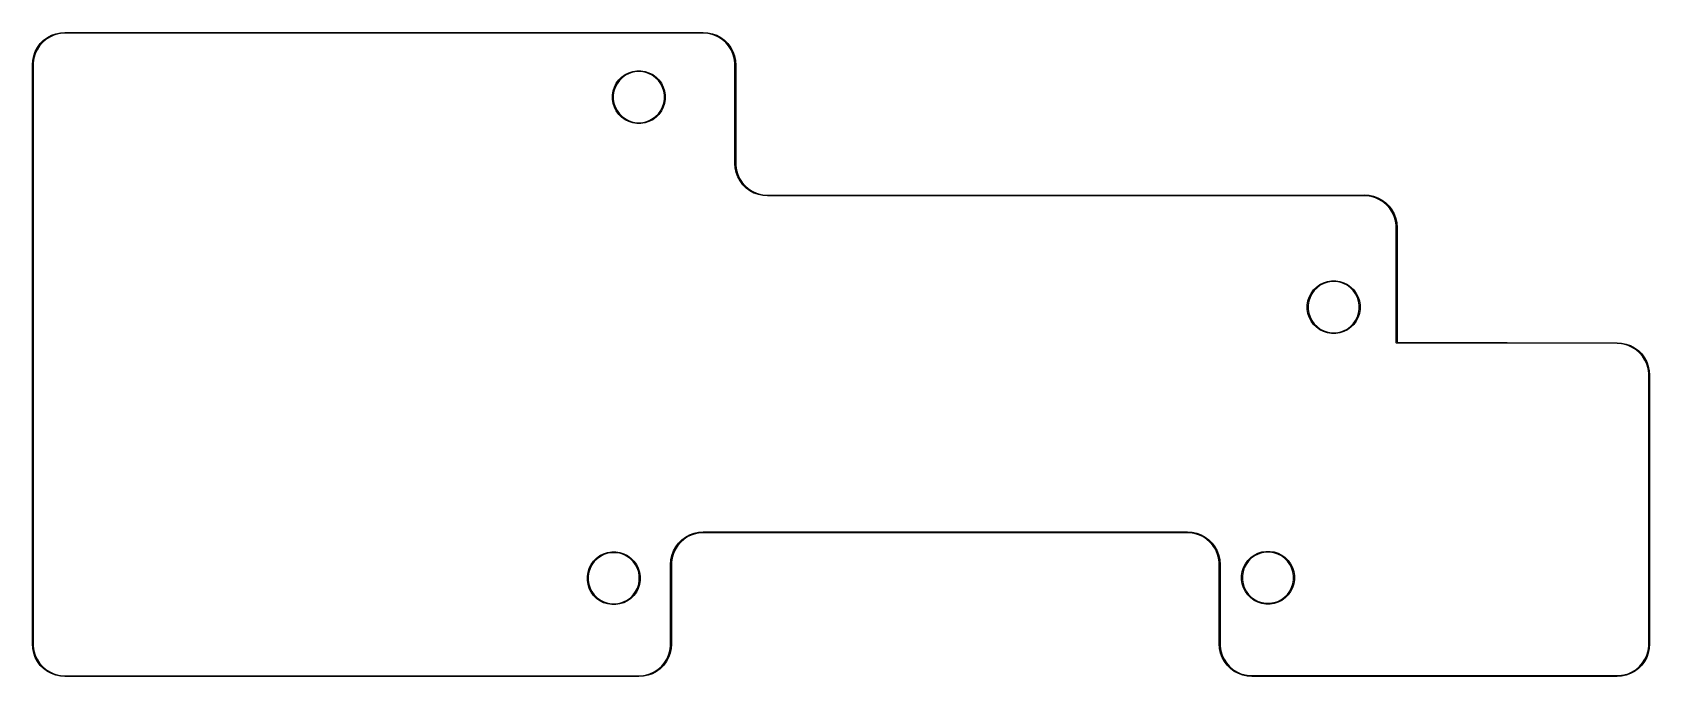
# Model space of a CAD drawing. Extents: x 164.1 to 249.6, y -103.5 to -69.5.
import ezdxf

# ---------------------------------------------------------------- set-up
doc = ezdxf.new("R2010")
doc.units = 0
doc.layers.add('BLACK', color=7, linetype='CONTINUOUS')

msp = doc.modelspace()

# ---------------------------------------------------------------- linework, layer by layer
at = {"layer": 'BLACK', "linetype": 'CONTINUOUS'}
for p, q in [((164.418836, -70.267394), (164.56633, -70.070365)), ((164.682568, -70.01257), (164.525666, -70.193645)), ((164.56633, -70.070365), (164.740363, -69.896331)), ((164.863643, -69.855667), (164.682568, -70.01257)), ((164.740363, -69.896331), (164.937392, -69.748837)), ((165.065205, -69.726131), (164.863643, -69.855667)), ((164.937392, -69.748837), (165.153407, -69.630884)), ((165.28315, -69.626599), (165.065205, -69.726131)), ((165.153407, -69.630884), (165.384009, -69.544873)), ((165.513041, -69.559096), (165.28315, -69.626599)), ((165.384009, -69.544873), (165.624505, -69.492556)), ((165.7502, -69.524998), (165.513041, -69.559096)), ((165.624505, -69.492556), (165.869998, -69.474998)), ((165.869986, -69.524998), (165.7502, -69.524998)), ((165.869996, -69.525), (165.869986, -69.524998)), ((199.599996, -69.527082), (165.869996, -69.525)), ((165.869998, -69.474998), (165.869998, -69.475)), ((165.869998, -69.475), (165.87, -69.475)), ((165.87, -69.475), (199.593591, -69.477081)), ((199.593591, -69.477081), (199.599998, -69.475)), ((199.609564, -69.52518), (199.599996, -69.527082)), ((199.599998, -69.475), (199.845788, -69.492579)), ((199.609744, -69.525), (199.609564, -69.52518)), ((199.719946, -69.525), (199.609744, -69.525)), ((199.9574, -69.55914), (199.719946, -69.525)), ((199.845788, -69.492579), (200.086576, -69.544958)), ((200.187578, -69.626726), (199.9574, -69.55914)), ((200.086576, -69.544958), (200.317457, -69.631072)), ((200.405795, -69.726381), (200.187578, -69.626726)), ((200.317457, -69.631072), (200.533734, -69.749167)), ((200.607609, -69.856078), (200.405795, -69.726381)), ((200.533734, -69.749167), (200.731003, -69.896839)), ((200.788911, -70.013175), (200.607609, -69.856078)), ((200.731003, -69.896839), (200.905248, -70.071082)), ((200.94601, -70.194475), (200.788911, -70.013175)), ((200.905248, -70.071082), (201.052922, -70.268349)), ((164.162556, -70.954507), (164.214873, -70.714011)), ((164.229096, -70.843043), (164.194998, -71.080202)), ((164.214873, -70.714011), (164.300883, -70.483409)), ((164.296598, -70.613152), (164.229096, -70.843043)), ((164.39613, -70.395207), (164.296598, -70.613152)), ((164.300883, -70.483409), (164.418836, -70.267394)), ((164.525666, -70.193645), (164.39613, -70.395207)), ((201.075709, -70.396287), (200.94601, -70.194475)), ((201.052922, -70.268349), (201.17102, -70.484624)), ((201.175367, -70.614503), (201.075709, -70.396287)), ((201.17102, -70.484624), (201.257136, -70.715505)), ((201.242956, -70.844681), (201.175367, -70.614503)), ((201.277099, -71.082134), (201.242956, -70.844681)), ((201.257136, -70.715505), (201.309518, -70.956291)), ((164.144998, -71.2), (164.162556, -70.954507)), ((164.145254, -71.20079), (164.144998, -71.2)), ((164.144998, -71.202082), (164.145254, -71.20079)), ((164.144998, -101.7979), (164.144998, -71.202082)), ((164.194998, -71.2), (164.194741, -71.20079)), ((164.194741, -71.20079), (164.194998, -71.202082)), ((164.194998, -71.080202), (164.194998, -71.2)), ((164.194998, -71.202082), (164.194998, -101.7979)), ((195.290771, -71.835432), (195.4685, -71.706304)), ((195.492444, -71.745377), (195.320532, -71.870278)), ((195.4685, -71.706304), (195.664241, -71.606569)), ((195.681778, -71.648906), (195.492444, -71.745377)), ((195.664241, -71.606569), (195.873174, -71.538682)), ((195.883872, -71.583242), (195.681778, -71.648906)), ((195.873174, -71.538682), (196.090155, -71.504316)), ((196.093751, -71.55), (195.883872, -71.583242)), ((196.090155, -71.504316), (196.309841, -71.504316)), ((196.306245, -71.55), (196.093751, -71.55)), ((196.516124, -71.583242), (196.306245, -71.55)), ((196.309841, -71.504316), (196.526822, -71.538682)), ((196.718218, -71.648906), (196.516124, -71.583242)), ((196.526822, -71.538682), (196.735755, -71.606569)), ((196.907552, -71.745377), (196.718218, -71.648906)), ((196.735755, -71.606569), (196.931496, -71.706304)), ((197.079464, -71.870278), (196.907552, -71.745377)), ((196.931496, -71.706304), (197.109225, -71.835432)), ((201.274998, -71.20211), (201.276897, -71.192542)), ((201.27708, -76.39791), (201.274998, -71.20211)), ((201.276897, -71.192542), (201.277099, -71.192338)), ((201.277099, -71.192338), (201.277099, -71.082134)), ((201.309518, -70.956291), (201.3271, -71.202082)), ((201.32708, -71.202082), (201.325, -71.208482)), ((201.325, -71.208482), (201.32708, -76.39789)), ((201.3271, -71.202082), (201.32708, -71.202082)), ((194.804314, -72.790157), (194.83868, -72.573176)), ((194.83868, -72.573176), (194.906567, -72.364243)), ((194.88324, -72.583874), (194.849998, -72.793753)), ((194.948904, -72.38178), (194.88324, -72.583874)), ((194.906567, -72.364243), (195.006302, -72.168502)), ((195.045375, -72.192446), (194.948904, -72.38178)), ((195.006302, -72.168502), (195.13543, -71.990773)), ((195.170276, -72.020534), (195.045375, -72.192446)), ((195.13543, -71.990773), (195.290771, -71.835432)), ((195.320532, -71.870278), (195.170276, -72.020534)), ((197.22972, -72.020534), (197.079464, -71.870278)), ((197.109225, -71.835432), (197.264566, -71.990773)), ((197.354621, -72.192446), (197.22972, -72.020534)), ((197.264566, -71.990773), (197.393694, -72.168502)), ((197.451092, -72.38178), (197.354621, -72.192446)), ((197.393694, -72.168502), (197.493429, -72.364243)), ((197.516756, -72.583874), (197.451092, -72.38178)), ((197.493429, -72.364243), (197.561316, -72.573176)), ((197.549998, -72.793753), (197.516756, -72.583874)), ((197.561316, -72.573176), (197.595682, -72.790157)), ((194.804314, -72.793753), (194.804314, -72.790157)), ((194.804314, -73.009843), (194.804314, -72.793753)), ((194.83868, -73.226824), (194.804314, -73.009843)), ((194.906567, -73.435757), (194.83868, -73.226824)), ((194.849998, -72.793753), (194.849998, -73.006247)), ((194.849998, -73.006247), (194.88324, -73.216126)), ((194.88324, -73.216126), (194.948904, -73.41822)), ((195.006302, -73.631498), (194.906567, -73.435757)), ((194.948904, -73.41822), (195.045375, -73.607554)), ((197.354621, -73.607554), (197.451092, -73.41822)), ((197.493429, -73.435757), (197.393694, -73.631498)), ((197.451092, -73.41822), (197.516756, -73.216126)), ((197.561316, -73.226824), (197.493429, -73.435757)), ((197.516756, -73.216126), (197.549998, -73.006247)), ((197.549998, -73.006247), (197.549998, -72.793753)), ((197.595682, -73.009843), (197.561316, -73.226824)), ((197.595682, -72.790157), (197.595682, -73.009843)), ((195.13543, -73.809227), (195.006302, -73.631498)), ((195.045375, -73.607554), (195.170276, -73.779466)), ((195.290771, -73.964568), (195.13543, -73.809227)), ((195.170276, -73.779466), (195.320532, -73.929722)), ((195.4685, -74.093696), (195.290771, -73.964568)), ((195.320532, -73.929722), (195.492444, -74.054623)), ((195.664241, -74.193431), (195.4685, -74.093696)), ((195.492444, -74.054623), (195.681778, -74.151094)), ((195.873174, -74.261318), (195.664241, -74.193431)), ((195.681778, -74.151094), (195.883872, -74.216758)), ((196.090155, -74.295684), (195.873174, -74.261318)), ((195.883872, -74.216758), (196.093751, -74.25)), ((196.309841, -74.295684), (196.090155, -74.295684)), ((196.093751, -74.25), (196.306245, -74.25)), ((196.306245, -74.25), (196.516124, -74.216758)), ((196.526822, -74.261318), (196.309841, -74.295684)), ((196.516124, -74.216758), (196.718218, -74.151094)), ((196.735755, -74.193431), (196.526822, -74.261318)), ((196.718218, -74.151094), (196.907552, -74.054623)), ((196.931496, -74.093696), (196.735755, -74.193431)), ((196.907552, -74.054623), (197.079464, -73.929722)), ((197.109225, -73.964568), (196.931496, -74.093696)), ((197.079464, -73.929722), (197.22972, -73.779466)), ((197.264566, -73.809227), (197.109225, -73.964568)), ((197.22972, -73.779466), (197.354621, -73.607554)), ((197.393694, -73.631498), (197.264566, -73.809227)), ((201.27708, -76.397914), (201.27708, -76.39791)), ((201.27708, -76.397918), (201.27708, -76.397914)), ((201.277082, -76.397918), (201.27708, -76.397918)), ((201.294642, -76.64341), (201.277082, -76.397918)), ((201.346961, -76.883905), (201.294642, -76.64341)), ((201.32708, -76.39789), (201.327076, -76.397907)), ((201.327076, -76.397907), (201.32708, -76.397918)), ((201.32708, -76.397918), (201.327082, -76.397918)), ((201.327082, -76.397918), (201.327083, -76.517716)), ((201.327083, -76.517716), (201.361183, -76.754873)), ((201.432972, -77.114505), (201.346961, -76.883905)), ((201.361183, -76.754873), (201.428686, -76.984763)), ((201.428686, -76.984763), (201.528219, -77.202707)), ((201.550925, -77.330519), (201.432972, -77.114505)), ((201.528219, -77.202707), (201.657755, -77.404267)), ((201.698419, -77.527547), (201.550925, -77.330519)), ((201.657755, -77.404267), (201.814657, -77.585342)), ((201.872451, -77.70158), (201.698419, -77.527547)), ((201.814657, -77.585342), (201.995731, -77.742244)), ((202.06948, -77.849074), (201.872451, -77.70158)), ((201.995731, -77.742244), (202.197292, -77.87178)), ((202.285493, -77.967028), (202.06948, -77.849074)), ((202.197292, -77.87178), (202.415235, -77.971313)), ((202.516094, -78.053039), (202.285493, -77.967028)), ((202.415235, -77.971313), (202.645125, -78.038817)), ((202.756588, -78.105357), (202.516094, -78.053039)), ((202.645125, -78.038817), (202.882282, -78.072917)), ((202.998834, -78.122685), (202.756588, -78.105357)), ((202.882282, -78.072917), (203.000083, -78.072917)), ((203.000003, -78.122918), (202.998834, -78.122685)), ((203.002074, -78.122917), (203.000003, -78.122918)), ((203.000083, -78.072917), (234.547896, -78.067076)), ((203.00208, -78.122918), (203.002074, -78.122917)), ((203.002081, -78.122917), (203.00208, -78.122918)), ((234.547905, -78.117076), (203.002081, -78.122917)), ((234.547896, -78.067076), (234.547913, -78.067079)), ((234.547916, -78.117073), (234.547905, -78.117076)), ((234.547913, -78.067079), (234.547924, -78.067076)), ((234.547924, -78.117076), (234.547916, -78.117073)), ((234.547924, -78.067076), (234.793416, -78.084637)), ((234.667722, -78.117077), (234.547924, -78.117076)), ((234.904878, -78.151178), (234.667722, -78.117077)), ((234.793416, -78.084637), (235.03391, -78.136956)), ((235.134768, -78.218682), (234.904878, -78.151178)), ((235.03391, -78.136956), (235.264511, -78.222968)), ((235.352712, -78.318215), (235.134768, -78.218682)), ((235.264511, -78.222968), (235.480524, -78.340921)), ((235.554272, -78.447751), (235.352712, -78.318215)), ((235.480524, -78.340921), (235.677552, -78.488415)), ((235.735347, -78.604653), (235.554272, -78.447751)), ((235.677552, -78.488415), (235.851585, -78.662448)), ((235.892249, -78.785728), (235.735347, -78.604653)), ((235.851585, -78.662448), (235.999079, -78.859476)), ((236.021785, -78.987288), (235.892249, -78.785728)), ((235.999079, -78.859476), (236.117032, -79.075489)), ((236.121318, -79.205232), (236.021785, -78.987288)), ((236.117032, -79.075489), (236.203044, -79.30609)), ((236.188822, -79.435122), (236.121318, -79.205232)), ((236.222923, -79.672278), (236.188822, -79.435122)), ((236.203044, -79.30609), (236.255363, -79.546584)), ((236.222924, -79.792076), (236.222923, -79.672278)), ((236.222928, -79.792088), (236.222924, -79.792076)), ((236.222924, -79.792109), (236.222928, -79.792088)), ((236.225, -85.875008), (236.222924, -79.792109)), ((236.255363, -79.546584), (236.272924, -79.792076)), ((236.272924, -79.792076), (236.272922, -79.792081)), ((236.272922, -79.792081), (236.272924, -79.792091)), ((236.272924, -79.792091), (236.274991, -85.850057)), ((232.015771, -82.935432), (232.1935, -82.806304)), ((232.217444, -82.845377), (232.045532, -82.970278)), ((232.1935, -82.806304), (232.389241, -82.706569)), ((232.406778, -82.748906), (232.217444, -82.845377)), ((232.389241, -82.706569), (232.598174, -82.638682)), ((232.608872, -82.683242), (232.406778, -82.748906)), ((232.598174, -82.638682), (232.815155, -82.604316)), ((232.818751, -82.65), (232.608872, -82.683242)), ((232.815155, -82.604316), (233.034841, -82.604316)), ((233.031245, -82.65), (232.818751, -82.65)), ((233.241124, -82.683242), (233.031245, -82.65)), ((233.034841, -82.604316), (233.251822, -82.638682)), ((233.443218, -82.748906), (233.241124, -82.683242)), ((233.251822, -82.638682), (233.460755, -82.706569)), ((233.632552, -82.845377), (233.443218, -82.748906)), ((233.460755, -82.706569), (233.656496, -82.806304)), ((233.804464, -82.970278), (233.632552, -82.845377)), ((233.656496, -82.806304), (233.834225, -82.935432)), ((231.529314, -83.890157), (231.56368, -83.673176)), ((231.56368, -83.673176), (231.631567, -83.464243)), ((231.60824, -83.683874), (231.574998, -83.893753)), ((231.673904, -83.48178), (231.60824, -83.683874)), ((231.631567, -83.464243), (231.731302, -83.268502)), ((231.770375, -83.292446), (231.673904, -83.48178)), ((231.731302, -83.268502), (231.86043, -83.090773)), ((231.895276, -83.120534), (231.770375, -83.292446)), ((231.86043, -83.090773), (232.015771, -82.935432)), ((232.045532, -82.970278), (231.895276, -83.120534)), ((233.95472, -83.120534), (233.804464, -82.970278)), ((233.834225, -82.935432), (233.989566, -83.090773)), ((234.079621, -83.292446), (233.95472, -83.120534)), ((233.989566, -83.090773), (234.118694, -83.268502)), ((234.176092, -83.48178), (234.079621, -83.292446)), ((234.118694, -83.268502), (234.218429, -83.464243)), ((234.241756, -83.683874), (234.176092, -83.48178)), ((234.218429, -83.464243), (234.286316, -83.673176)), ((234.274998, -83.893753), (234.241756, -83.683874)), ((234.286316, -83.673176), (234.320682, -83.890157)), ((231.529314, -83.893753), (231.529314, -83.890157)), ((231.529314, -84.109843), (231.529314, -83.893753)), ((231.56368, -84.326824), (231.529314, -84.109843)), ((231.631567, -84.535757), (231.56368, -84.326824)), ((231.574998, -83.893753), (231.574998, -84.106247)), ((231.574998, -84.106247), (231.60824, -84.316126)), ((231.60824, -84.316126), (231.673904, -84.51822)), ((231.731302, -84.731498), (231.631567, -84.535757)), ((231.673904, -84.51822), (231.770375, -84.707554)), ((234.079621, -84.707554), (234.176092, -84.51822)), ((234.218429, -84.535757), (234.118694, -84.731498)), ((234.176092, -84.51822), (234.241756, -84.316126)), ((234.286316, -84.326824), (234.218429, -84.535757)), ((234.241756, -84.316126), (234.274998, -84.106247)), ((234.274998, -84.106247), (234.274998, -83.893753)), ((234.320682, -84.109843), (234.286316, -84.326824)), ((234.320682, -83.890157), (234.320682, -84.109843)), ((231.86043, -84.909227), (231.731302, -84.731498)), ((231.770375, -84.707554), (231.895276, -84.879466)), ((232.015771, -85.064568), (231.86043, -84.909227)), ((231.895276, -84.879466), (232.045532, -85.029722)), ((232.1935, -85.193696), (232.015771, -85.064568)), ((232.045532, -85.029722), (232.217444, -85.154623)), ((232.389241, -85.293431), (232.1935, -85.193696)), ((232.217444, -85.154623), (232.406778, -85.251094)), ((232.598174, -85.361318), (232.389241, -85.293431)), ((232.406778, -85.251094), (232.608872, -85.316758)), ((232.815155, -85.395684), (232.598174, -85.361318)), ((232.608872, -85.316758), (232.818751, -85.35)), ((233.034841, -85.395684), (232.815155, -85.395684)), ((232.818751, -85.35), (233.031245, -85.35)), ((233.031245, -85.35), (233.241124, -85.316758)), ((233.251822, -85.361318), (233.034841, -85.395684)), ((233.241124, -85.316758), (233.443218, -85.251094)), ((233.460755, -85.293431), (233.251822, -85.361318)), ((233.443218, -85.251094), (233.632552, -85.154623)), ((233.656496, -85.193696), (233.460755, -85.293431)), ((233.632552, -85.154623), (233.804464, -85.029722)), ((233.834225, -85.064568), (233.656496, -85.193696)), ((233.804464, -85.029722), (233.95472, -84.879466)), ((233.989566, -84.909227), (233.834225, -85.064568)), ((233.95472, -84.879466), (234.079621, -84.707554)), ((234.118694, -84.731498), (233.989566, -84.909227)), ((236.226881, -85.88445), (236.225, -85.875008)), ((236.226881, -85.884513), (236.226881, -85.88445)), ((236.226896, -85.884528), (236.226881, -85.884513)), ((236.226906, -85.884575), (236.226896, -85.884528)), ((236.233635, -85.891299), (236.226906, -85.884575)), ((236.240379, -85.898075), (236.233635, -85.891299)), ((236.240425, -85.898084), (236.240379, -85.898075)), ((236.240441, -85.8981), (236.240425, -85.898084)), ((236.240503, -85.898099), (236.240441, -85.8981)), ((236.249942, -85.9), (236.240503, -85.898099)), ((247.897857, -85.927082), (236.249942, -85.9)), ((236.274991, -85.850057), (247.897974, -85.877082)), ((247.897893, -85.927074), (247.897857, -85.927082)), ((247.897916, -85.927082), (247.897893, -85.927074)), ((248.017714, -85.927083), (247.897916, -85.927082)), ((247.897974, -85.877082), (247.898005, -85.877088)), ((247.898005, -85.877088), (248.143409, -85.894642)), ((248.254871, -85.961183), (248.017714, -85.927083)), ((248.143409, -85.894642), (248.383903, -85.94696)), ((248.484762, -86.028686), (248.254871, -85.961183)), ((248.383903, -85.94696), (248.614505, -86.032971)), ((248.702706, -86.128219), (248.484762, -86.028686)), ((248.614505, -86.032971), (248.830518, -86.150925)), ((248.904267, -86.257755), (248.702706, -86.128219)), ((248.830518, -86.150925), (249.027547, -86.298419)), ((249.085342, -86.414657), (248.904267, -86.257755)), ((249.027547, -86.298419), (249.20158, -86.472451)), ((249.242244, -86.595732), (249.085342, -86.414657)), ((249.20158, -86.472451), (249.349074, -86.66948)), ((249.37178, -86.797292), (249.242244, -86.595732)), ((249.349074, -86.66948), (249.467028, -86.885494)), ((249.471313, -87.015236), (249.37178, -86.797292)), ((249.467028, -86.885494), (249.553039, -87.116095)), ((249.538817, -87.245127), (249.471313, -87.015236)), ((249.553039, -87.116095), (249.605358, -87.356589)), ((249.572917, -87.482284), (249.538817, -87.245127)), ((249.572916, -87.602082), (249.572917, -87.602071)), ((249.572916, -101.7979), (249.572916, -87.602082)), ((249.572917, -87.602071), (249.572917, -87.482284)), ((249.605358, -87.356589), (249.622918, -87.602082)), ((249.622918, -87.602082), (249.622916, -87.602082)), ((249.622916, -87.602082), (249.622916, -101.7979)), ((198.150923, -96.66948), (198.298417, -96.472452)), ((198.414656, -96.414657), (198.257753, -96.595732)), ((198.298417, -96.472452), (198.47245, -96.298419)), ((198.59573, -96.257755), (198.414656, -96.414657)), ((198.47245, -96.298419), (198.669479, -96.150924)), ((198.797291, -96.128218), (198.59573, -96.257755)), ((198.669479, -96.150924), (198.885492, -96.032971)), ((199.015235, -96.028685), (198.797291, -96.128218)), ((198.885492, -96.032971), (199.116093, -95.946959)), ((199.245125, -95.961181), (199.015235, -96.028685)), ((199.116093, -95.946959), (199.356587, -95.894641)), ((199.482282, -95.927081), (199.245125, -95.961181)), ((199.356587, -95.894641), (199.591662, -95.877825)), ((199.60208, -95.92708), (199.482282, -95.927081)), ((199.591662, -95.877825), (199.592515, -95.876973)), ((199.592515, -95.876973), (199.602082, -95.875071)), ((199.608267, -95.925071), (199.60208, -95.927082)), ((199.60208, -95.927082), (199.60208, -95.92708)), ((199.602082, -95.875071), (225.197918, -95.877082)), ((225.197914, -95.927082), (199.608267, -95.925071)), ((225.197915, -95.927081), (225.197914, -95.927082)), ((225.197916, -95.927082), (225.197915, -95.927081)), ((225.317714, -95.927083), (225.197916, -95.927082)), ((225.197918, -95.877082), (225.197919, -95.877082)), ((225.197919, -95.877082), (225.443409, -95.894642)), ((225.554871, -95.961183), (225.317714, -95.927083)), ((225.443409, -95.894642), (225.683903, -95.94696)), ((225.784762, -96.028686), (225.554871, -95.961183)), ((225.683903, -95.94696), (225.914505, -96.032971)), ((226.002706, -96.128219), (225.784762, -96.028686)), ((225.914505, -96.032971), (226.130518, -96.150925)), ((226.204267, -96.257755), (226.002706, -96.128219)), ((226.130518, -96.150925), (226.327547, -96.298419)), ((226.385342, -96.414657), (226.204267, -96.257755)), ((226.327547, -96.298419), (226.50158, -96.472451)), ((226.542244, -96.595732), (226.385342, -96.414657)), ((226.50158, -96.472451), (226.649074, -96.66948)), ((193.681302, -97.593502), (193.81043, -97.415773)), ((193.81043, -97.415773), (193.965771, -97.260432)), ((193.995532, -97.295278), (193.845276, -97.445534)), ((193.965771, -97.260432), (194.1435, -97.131304)), ((194.167444, -97.170377), (193.995532, -97.295278)), ((194.1435, -97.131304), (194.339241, -97.031569)), ((194.356778, -97.073906), (194.167444, -97.170377)), ((194.339241, -97.031569), (194.548174, -96.963682)), ((194.558872, -97.008242), (194.356778, -97.073906)), ((194.548174, -96.963682), (194.765155, -96.929316)), ((194.768751, -96.975), (194.558872, -97.008242)), ((194.765155, -96.929316), (194.984841, -96.929316)), ((194.981245, -96.975), (194.768751, -96.975)), ((195.191124, -97.008242), (194.981245, -96.975)), ((194.984841, -96.929316), (195.201822, -96.963682)), ((195.393218, -97.073906), (195.191124, -97.008242)), ((195.201822, -96.963682), (195.410755, -97.031569)), ((195.582552, -97.170377), (195.393218, -97.073906)), ((195.410755, -97.031569), (195.606496, -97.131304)), ((195.754464, -97.295278), (195.582552, -97.170377)), ((195.606496, -97.131304), (195.784225, -97.260432)), ((195.90472, -97.445534), (195.754464, -97.295278)), ((195.784225, -97.260432), (195.939566, -97.415773)), ((195.939566, -97.415773), (196.068694, -97.593502)), ((197.877511, -97.596049), (197.89464, -97.356589)), ((197.89464, -97.356589), (197.946959, -97.116095)), ((197.961181, -97.245127), (197.927081, -97.482284)), ((197.946959, -97.116095), (198.03297, -96.885494)), ((198.028684, -97.015236), (197.961181, -97.245127)), ((198.128217, -96.797293), (198.028684, -97.015236)), ((198.03297, -96.885494), (198.150923, -96.66948)), ((198.257753, -96.595732), (198.128217, -96.797293)), ((226.67178, -96.797292), (226.542244, -96.595732)), ((226.649074, -96.66948), (226.767028, -96.885494)), ((226.771313, -97.015236), (226.67178, -96.797292)), ((226.767028, -96.885494), (226.853039, -97.116095)), ((226.838817, -97.245127), (226.771313, -97.015236)), ((226.872917, -97.482284), (226.838817, -97.245127)), ((226.853039, -97.116095), (226.905358, -97.356589)), ((226.905358, -97.356589), (226.922188, -97.591881)), ((228.256304, -97.568502), (228.385432, -97.390773)), ((228.420278, -97.420534), (228.295377, -97.592446)), ((228.385432, -97.390773), (228.540773, -97.235432)), ((228.570534, -97.270278), (228.420278, -97.420534)), ((228.540773, -97.235432), (228.718502, -97.106304)), ((228.742446, -97.145377), (228.570534, -97.270278)), ((228.718502, -97.106304), (228.914243, -97.006569)), ((228.93178, -97.048906), (228.742446, -97.145377)), ((228.914243, -97.006569), (229.123176, -96.938682)), ((229.133874, -96.983242), (228.93178, -97.048906)), ((229.123176, -96.938682), (229.340157, -96.904316)), ((229.343753, -96.95), (229.133874, -96.983242)), ((229.340157, -96.904316), (229.559843, -96.904316)), ((229.556247, -96.95), (229.343753, -96.95)), ((229.766126, -96.983242), (229.556247, -96.95)), ((229.559843, -96.904316), (229.776824, -96.938682)), ((229.96822, -97.048906), (229.766126, -96.983242)), ((229.776824, -96.938682), (229.985757, -97.006569)), ((230.157554, -97.145377), (229.96822, -97.048906)), ((229.985757, -97.006569), (230.181498, -97.106304)), ((230.329466, -97.270278), (230.157554, -97.145377)), ((230.181498, -97.106304), (230.359227, -97.235432)), ((230.479722, -97.420534), (230.329466, -97.270278)), ((230.359227, -97.235432), (230.514568, -97.390773)), ((230.604623, -97.592446), (230.479722, -97.420534)), ((230.514568, -97.390773), (230.643696, -97.568502)), ((193.479314, -98.215157), (193.51368, -97.998176)), ((193.479314, -98.218753), (193.479314, -98.215157)), ((193.479314, -98.434843), (193.479314, -98.218753)), ((193.51368, -97.998176), (193.581567, -97.789243)), ((193.55824, -98.008874), (193.524998, -98.218753)), ((193.524998, -98.218753), (193.524998, -98.431247)), ((193.623904, -97.80678), (193.55824, -98.008874)), ((193.581567, -97.789243), (193.681302, -97.593502)), ((193.720375, -97.617446), (193.623904, -97.80678)), ((193.845276, -97.445534), (193.720375, -97.617446)), ((196.029621, -97.617446), (195.90472, -97.445534)), ((196.126092, -97.80678), (196.029621, -97.617446)), ((196.068694, -97.593502), (196.168429, -97.789243)), ((196.191756, -98.008874), (196.126092, -97.80678)), ((196.168429, -97.789243), (196.236316, -97.998176)), ((196.224998, -98.218753), (196.191756, -98.008874)), ((196.224998, -98.431247), (196.224998, -98.218753)), ((196.236316, -97.998176), (196.270682, -98.215157)), ((196.270682, -98.215157), (196.270682, -98.434843)), ((197.875899, -97.604178), (197.877511, -97.596049)), ((197.878261, -101.798446), (197.875899, -97.604178)), ((197.92708, -97.602082), (197.925899, -97.605713)), ((197.925899, -97.605713), (197.928262, -101.799986)), ((197.927081, -97.482284), (197.92708, -97.602082)), ((226.874721, -97.607637), (226.872916, -97.602082)), ((226.872916, -97.602082), (226.872918, -97.602082)), ((226.872918, -97.602082), (226.872917, -97.482284)), ((226.87708, -101.797914), (226.874721, -97.607637)), ((226.922188, -97.591881), (226.92281, -97.592502)), ((226.92281, -97.592502), (226.924718, -97.602068)), ((226.924718, -97.602068), (226.927081, -101.797904)), ((228.054316, -98.190157), (228.088682, -97.973176)), ((228.054316, -98.193753), (228.054316, -98.190157)), ((228.054316, -98.409843), (228.054316, -98.193753)), ((228.088682, -97.973176), (228.156569, -97.764243)), ((228.133242, -97.983874), (228.1, -98.193753)), ((228.1, -98.193753), (228.1, -98.406247)), ((228.198906, -97.78178), (228.133242, -97.983874)), ((228.156569, -97.764243), (228.256304, -97.568502)), ((228.295377, -97.592446), (228.198906, -97.78178)), ((230.701094, -97.78178), (230.604623, -97.592446)), ((230.643696, -97.568502), (230.743431, -97.764243)), ((230.766758, -97.983874), (230.701094, -97.78178)), ((230.743431, -97.764243), (230.811318, -97.973176)), ((230.8, -98.193753), (230.766758, -97.983874)), ((230.8, -98.406247), (230.8, -98.193753)), ((230.811318, -97.973176), (230.845684, -98.190157)), ((230.845684, -98.190157), (230.845684, -98.409843)), ((193.51368, -98.651824), (193.479314, -98.434843)), ((193.581567, -98.860757), (193.51368, -98.651824)), ((193.524998, -98.431247), (193.55824, -98.641126)), ((193.55824, -98.641126), (193.623904, -98.84322)), ((193.681302, -99.056498), (193.581567, -98.860757)), ((193.623904, -98.84322), (193.720375, -99.032554)), ((193.81043, -99.234227), (193.681302, -99.056498)), ((193.720375, -99.032554), (193.845276, -99.204466)), ((195.90472, -99.204466), (196.029621, -99.032554)), ((196.068694, -99.056498), (195.939566, -99.234227)), ((196.029621, -99.032554), (196.126092, -98.84322)), ((196.168429, -98.860757), (196.068694, -99.056498)), ((196.126092, -98.84322), (196.191756, -98.641126)), ((196.236316, -98.651824), (196.168429, -98.860757)), ((196.191756, -98.641126), (196.224998, -98.431247)), ((196.270682, -98.434843), (196.236316, -98.651824)), ((228.088682, -98.626824), (228.054316, -98.409843)), ((228.156569, -98.835757), (228.088682, -98.626824)), ((228.1, -98.406247), (228.133242, -98.616126)), ((228.133242, -98.616126), (228.198906, -98.81822)), ((228.256304, -99.031498), (228.156569, -98.835757)), ((228.198906, -98.81822), (228.295377, -99.007554)), ((228.385432, -99.209227), (228.256304, -99.031498)), ((228.295377, -99.007554), (228.420278, -99.179466)), ((230.479722, -99.179466), (230.604623, -99.007554)), ((230.643696, -99.031498), (230.514568, -99.209227)), ((230.604623, -99.007554), (230.701094, -98.81822)), ((230.743431, -98.835757), (230.643696, -99.031498)), ((230.701094, -98.81822), (230.766758, -98.616126)), ((230.811318, -98.626824), (230.743431, -98.835757)), ((230.766758, -98.616126), (230.8, -98.406247)), ((230.845684, -98.409843), (230.811318, -98.626824)), ((193.965771, -99.389568), (193.81043, -99.234227)), ((193.845276, -99.204466), (193.995532, -99.354722)), ((194.1435, -99.518696), (193.965771, -99.389568)), ((193.995532, -99.354722), (194.167444, -99.479623)), ((194.339241, -99.618431), (194.1435, -99.518696)), ((194.167444, -99.479623), (194.356778, -99.576094)), ((194.548174, -99.686318), (194.339241, -99.618431)), ((194.356778, -99.576094), (194.558872, -99.641758)), ((194.765155, -99.720684), (194.548174, -99.686318)), ((194.558872, -99.641758), (194.768751, -99.675)), ((194.984841, -99.720684), (194.765155, -99.720684)), ((194.768751, -99.675), (194.981245, -99.675)), ((194.981245, -99.675), (195.191124, -99.641758)), ((195.201822, -99.686318), (194.984841, -99.720684)), ((195.191124, -99.641758), (195.393218, -99.576094)), ((195.410755, -99.618431), (195.201822, -99.686318)), ((195.393218, -99.576094), (195.582552, -99.479623)), ((195.606496, -99.518696), (195.410755, -99.618431)), ((195.582552, -99.479623), (195.754464, -99.354722)), ((195.784225, -99.389568), (195.606496, -99.518696)), ((195.754464, -99.354722), (195.90472, -99.204466)), ((195.939566, -99.234227), (195.784225, -99.389568)), ((228.540773, -99.364568), (228.385432, -99.209227)), ((228.420278, -99.179466), (228.570534, -99.329722)), ((228.718502, -99.493696), (228.540773, -99.364568)), ((228.570534, -99.329722), (228.742446, -99.454623)), ((228.914243, -99.593431), (228.718502, -99.493696)), ((228.742446, -99.454623), (228.93178, -99.551094)), ((229.123176, -99.661318), (228.914243, -99.593431)), ((228.93178, -99.551094), (229.133874, -99.616758)), ((229.340157, -99.695684), (229.123176, -99.661318)), ((229.133874, -99.616758), (229.343753, -99.65)), ((229.559843, -99.695684), (229.340157, -99.695684)), ((229.343753, -99.65), (229.556247, -99.65)), ((229.556247, -99.65), (229.766126, -99.616758)), ((229.776824, -99.661318), (229.559843, -99.695684)), ((229.766126, -99.616758), (229.96822, -99.551094)), ((229.985757, -99.593431), (229.776824, -99.661318)), ((229.96822, -99.551094), (230.157554, -99.454623)), ((230.181498, -99.493696), (229.985757, -99.593431)), ((230.157554, -99.454623), (230.329466, -99.329722)), ((230.359227, -99.364568), (230.181498, -99.493696)), ((230.329466, -99.329722), (230.479722, -99.179466)), ((230.514568, -99.209227), (230.359227, -99.364568)), ((164.145257, -101.799202), (164.144998, -101.7979)), ((164.144998, -101.8), (164.145257, -101.799202)), ((164.145, -101.8), (164.144998, -101.8)), ((164.162558, -102.045493), (164.145, -101.8)), ((164.214875, -102.285988), (164.162558, -102.045493)), ((164.194998, -101.7979), (164.194738, -101.799202)), ((164.194738, -101.799202), (164.194998, -101.8)), ((164.194998, -101.8), (164.195, -101.8)), ((164.195, -101.8), (164.195, -101.919798)), ((164.195, -101.919798), (164.229098, -102.156956)), ((164.300885, -102.51659), (164.214875, -102.285988)), ((164.229098, -102.156956), (164.2966, -102.386847)), ((164.2966, -102.386847), (164.396132, -102.604792)), ((164.418837, -102.732605), (164.300885, -102.51659)), ((197.7712, -102.518676), (197.653248, -102.734691)), ((197.675953, -102.606878), (197.775484, -102.388932)), ((197.857209, -102.288072), (197.7712, -102.518676)), ((197.775484, -102.388932), (197.842985, -102.15904)), ((197.842985, -102.15904), (197.877082, -101.921881)), ((197.909524, -102.047576), (197.857209, -102.288072)), ((197.87708, -101.802082), (197.878261, -101.798446)), ((197.877082, -101.921881), (197.87708, -101.802082)), ((197.926648, -101.808122), (197.909524, -102.047576)), ((197.928262, -101.799986), (197.926648, -101.808122)), ((226.87708, -101.797918), (226.87708, -101.797914)), ((226.877081, -101.797918), (226.87708, -101.797918)), ((226.877081, -101.797932), (226.877081, -101.797918)), ((226.877084, -101.797947), (226.877081, -101.797932)), ((226.894642, -102.04341), (226.877084, -101.797947)), ((226.946961, -102.283905), (226.894642, -102.04341)), ((226.927081, -101.797904), (226.927078, -101.797914)), ((226.927078, -101.797914), (226.92708, -101.797918)), ((226.92708, -101.797918), (226.927082, -101.797918)), ((226.927082, -101.797918), (226.927083, -101.917716)), ((226.927083, -101.917716), (226.961183, -102.154873)), ((227.032972, -102.514505), (226.946961, -102.283905)), ((226.961183, -102.154873), (227.028686, -102.384763)), ((227.028686, -102.384763), (227.128219, -102.602707)), ((227.150925, -102.730519), (227.032972, -102.514505)), ((249.467026, -102.514506), (249.349073, -102.730519)), ((249.371779, -102.602707), (249.471311, -102.384763)), ((249.553037, -102.283905), (249.467026, -102.514506)), ((249.471311, -102.384763), (249.538815, -102.154873)), ((249.538815, -102.154873), (249.572915, -101.917716)), ((249.605356, -102.04341), (249.553037, -102.283905)), ((249.572915, -101.917716), (249.572916, -101.797918)), ((249.572918, -101.797911), (249.572916, -101.7979)), ((249.572916, -101.797918), (249.572918, -101.797911)), ((249.622916, -101.797918), (249.605356, -102.04341)), ((249.622916, -101.7979), (249.622913, -101.797911)), ((249.622913, -101.797911), (249.622916, -101.797918)), ((164.396132, -102.604792), (164.525667, -102.806354)), ((164.566331, -102.929634), (164.418837, -102.732605)), ((164.525667, -102.806354), (164.68257, -102.987429)), ((164.740364, -103.103667), (164.566331, -102.929634)), ((164.68257, -102.987429), (164.863645, -103.144331)), ((164.937394, -103.251162), (164.740364, -103.103667)), ((164.863645, -103.144331), (165.065206, -103.273867)), ((165.153408, -103.369115), (164.937394, -103.251162)), ((165.065206, -103.273867), (165.283151, -103.373399)), ((165.38401, -103.455125), (165.153408, -103.369115)), ((165.283151, -103.373399), (165.513042, -103.440902)), ((196.559038, -103.442986), (196.78893, -103.375485)), ((196.918674, -103.371201), (196.68807, -103.45721)), ((196.78893, -103.375485), (197.006876, -103.275954)), ((197.134689, -103.253249), (196.918674, -103.371201)), ((197.006876, -103.275954), (197.208439, -103.146419)), ((197.33172, -103.105755), (197.134689, -103.253249)), ((197.208439, -103.146419), (197.389515, -102.989516)), ((197.505753, -102.931721), (197.33172, -103.105755)), ((197.389515, -102.989516), (197.546418, -102.80844)), ((197.653248, -102.734691), (197.505753, -102.931721)), ((197.546418, -102.80844), (197.675953, -102.606878)), ((227.128219, -102.602707), (227.257755, -102.804267)), ((227.298419, -102.927547), (227.150925, -102.730519)), ((227.257755, -102.804267), (227.414657, -102.985342)), ((227.472451, -103.10158), (227.298419, -102.927547)), ((227.414657, -102.985342), (227.595731, -103.142244)), ((227.66948, -103.249074), (227.472451, -103.10158)), ((227.595731, -103.142244), (227.797292, -103.27178)), ((227.885493, -103.367028), (227.66948, -103.249074)), ((227.797292, -103.27178), (228.015235, -103.371313)), ((228.116094, -103.453039), (227.885493, -103.367028)), ((228.015235, -103.371313), (228.245125, -103.438817)), ((248.254871, -103.438815), (248.484761, -103.371312)), ((248.614504, -103.367027), (248.383903, -103.453038)), ((248.484761, -103.371312), (248.702705, -103.271779)), ((248.830517, -103.249074), (248.614504, -103.367027)), ((248.702705, -103.271779), (248.904266, -103.142244)), ((249.027546, -103.10158), (248.830517, -103.249074)), ((248.904266, -103.142244), (249.08534, -102.985342)), ((249.201578, -102.927547), (249.027546, -103.10158)), ((249.08534, -102.985342), (249.242242, -102.804267)), ((249.349073, -102.730519), (249.201578, -102.927547)), ((249.242242, -102.804267), (249.371779, -102.602707)), ((165.624505, -103.507442), (165.38401, -103.455125)), ((165.513042, -103.440902), (165.7502, -103.475)), ((165.869994, -103.524999), (165.624505, -103.507442)), ((165.7502, -103.475), (165.869998, -103.475)), ((165.869996, -103.525), (165.869994, -103.524999)), ((196.202079, -103.527081), (165.869996, -103.525)), ((165.869998, -103.475), (165.87, -103.475)), ((165.87, -103.475), (196.20208, -103.477081)), ((196.20208, -103.527082), (196.202079, -103.527081)), ((196.20208, -103.477081), (196.20208, -103.47708)), ((196.20208, -103.47708), (196.321879, -103.477082)), ((196.202096, -103.527082), (196.20208, -103.527081)), ((196.20208, -103.527081), (196.20208, -103.527082)), ((196.20212, -103.527077), (196.202096, -103.527082)), ((196.447574, -103.509525), (196.20212, -103.527077)), ((196.321879, -103.477082), (196.559038, -103.442986)), ((196.68807, -103.45721), (196.447574, -103.509525)), ((228.356588, -103.505357), (228.116094, -103.453039)), ((228.245125, -103.438817), (228.482282, -103.472917)), ((228.60208, -103.522918), (228.356588, -103.505357)), ((228.482282, -103.472917), (228.60208, -103.472918)), ((228.60208, -103.472918), (228.602086, -103.47292)), ((228.602086, -103.522915), (228.60208, -103.522918)), ((228.602086, -103.47292), (228.602098, -103.472918)), ((228.602098, -103.522918), (228.602086, -103.522915)), ((228.602098, -103.472918), (247.897898, -103.472918)), ((247.897898, -103.522918), (228.602098, -103.522918)), ((247.897898, -103.472918), (247.897909, -103.47292)), ((247.897909, -103.522915), (247.897898, -103.522918)), ((247.897909, -103.47292), (247.897916, -103.472918)), ((247.897916, -103.522918), (247.897909, -103.522915)), ((247.897916, -103.472916), (248.017714, -103.472915)), ((247.897916, -103.472918), (247.897916, -103.472916)), ((248.143408, -103.505356), (247.897916, -103.522916)), ((247.897916, -103.522916), (247.897916, -103.522918)), ((248.017714, -103.472915), (248.254871, -103.438815)), ((248.383903, -103.453038), (248.143408, -103.505356))]:
    msp.add_line(p, q, dxfattribs=at)

doc.saveas('drawing.dxf')
